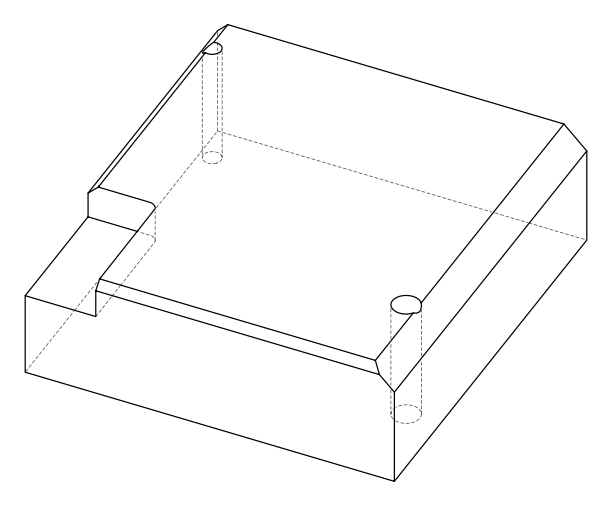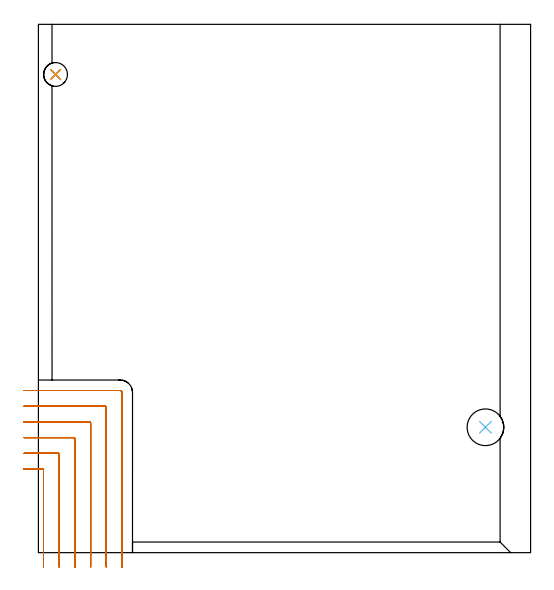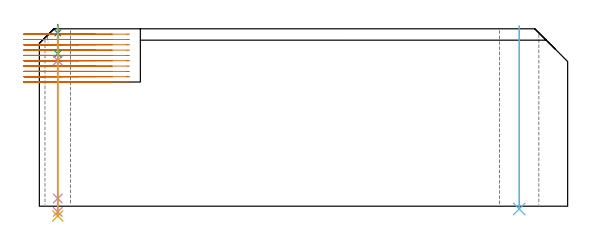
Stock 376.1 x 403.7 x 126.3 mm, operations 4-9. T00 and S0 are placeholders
(PLAN: 9 operations, 6 tool changes, 66.7 min)
(1 AREA_MILL | FG_CHAMFER_SURFACE | UGT0205_001 | 8.91 min | 15026 mm3)
(2 AREA_MILL_1 | FG_CHAMFER_SURFACE_1 | UGT0205_001 | 29.22 min | 109583 mm3)
(3 AREA_MILL_2 | FG_CHAMFER_SURFACE_2 | UGT0205_001 | 7.07 min | 9468 mm3)
(4 MILL_CORNER_NOTCH_RECTANGULAR | CORNER_NOTCH_RECTANGULAR | NXT0201_012 | Follow Part, ap 4, ae 75% | 19.7 min | 358219 mm3)
(5 SPOT_DRILL | STEP1HOLE | NXT0321_9005460120000 | 0.05 min | 155 mm3)
(6 DRILL_BLIND_HOLE_INTO_CENTER | STEP1HOLE | UGT0301_229 | 0.08 min | 1547 mm3)
(7 GUN_DRILL_THROUGH_HOLE | STEP1HOLE | UGT0307_008 | 0.63 min | 10473 mm3)
(8 DRILL_TO_ENLARGE_THROUGH_HOLE | STEP1HOLE | UGT0301_251 | 0.54 min | 20427 mm3)
(9 INDEXABLE_INSERT_DRILL_THROUGH_HOLE_FROM_SOLID | STEP1HOLE_1 | NXT0302_027 | 0.52 min | 77670 mm3)
(TOOL UGT0205_001 | Chamfer Mill 20 x 3 x 45 deg. | D20 FL50 Z2)
(TOOL NXT0201_012 | ENDMILL 16mm [2P460-1600-NA 1630] | D16 FL38 Z6)
(TOOL NXT0321_9005460120000 | NC Spot Drill, 142deg, 12mm, Carbide, Uncoated | D12 PA142 FL30 Z2)
(TOOL UGT0301_229 | Twist Drill 11.9 mm | D11.9 PA118 FL100 Z2)
(TOOL UGT0307_008 | Gun Drill 11 mm | D11 PA130 FL24 Z1)
(TOOL UGT0301_251 | Twist Drill 18.2 mm | D18.2 PA118 FL135 Z2)
(TOOL NXT0302_027 | Index. Insert Drill 28mm [880-D2800L32-05] | D28 PA176 FL140 Z2)
(OP 4 MILL_CORNER_NOTCH_RECTANGULAR)
G17 G21 G94 G90
T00 M6
G54
G17 G0 G90 X3.9 Y-11. S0 M3
G43 Z136.3 H1
Z122.51
G94 G1 Y-8. F250.
Y63.106 F500.
G3 X3.106 Y63.9 R0.8
G1 X-8.
X-11. F250.
G0 Z136.3
X15.9 Y-11.
Z122.51
G1 Y-8.
Y75.105 F500.
G3 X15.105 Y75.9 R0.8
G1 X-8.
X-11. F250.
G0 Z136.3
X27.9 Y-11.
Z122.51
G1 Y-8.
Y87.105 F500.
G3 X27.105 Y87.9 R0.8
G1 X-8.
X-11. F250.
G0 Z136.3
X39.9 Y-11.
Z122.51
G1 Y-8.
Y99.105 F500.
G3 X39.105 Y99.9 R0.8
G1 X-8.
X-11. F250.
G0 Z136.3
X51.9 Y-11.
Z122.51
G1 Y-8.
Y111.104 F500.
G3 X51.104 Y111.9 R0.8
G1 X-8.
X-11. F250.
G0 Z136.3
X63.9 Y-11.
Z122.51
G1 Y-8.
Y122.4 F500.
G3 X62.4 Y123.9 R1.5
G1 X-8.
X-11. F250.
G0 Z136.3
X3.9 Y-11.
Z118.72
G1 Y-8.
Y63.106 F500.
G3 X3.106 Y63.9 R0.8
G1 X-8.
X-11. F250.
G0 Z136.3
X15.9 Y-11.
Z118.72
G1 Y-8.
Y75.105 F500.
G3 X15.105 Y75.9 R0.8
G1 X-8.
X-11. F250.
G0 Z136.3
X27.9 Y-11.
Z118.72
G1 Y-8.
Y87.105 F500.
G3 X27.105 Y87.9 R0.8
G1 X-8.
X-11. F250.
G0 Z136.3
X39.9 Y-11.
Z118.72
G1 Y-8.
Y99.105 F500.
G3 X39.105 Y99.9 R0.8
G1 X-8.
X-11. F250.
G0 Z136.3
X51.9 Y-11.
Z118.72
G1 Y-8.
Y111.104 F500.
G3 X51.104 Y111.9 R0.8
G1 X-8.
X-11. F250.
G0 Z136.3
X63.9 Y-11.
Z118.72
G1 Y-8.
Y122.4 F500.
G3 X62.4 Y123.9 R1.5
G1 X-8.
X-11. F250.
G0 Z136.3
X3.9 Y-11.
Z114.93
G1 Y-8.
Y63.106 F500.
G3 X3.106 Y63.9 R0.8
G1 X-8.
X-11. F250.
G0 Z136.3
X15.9 Y-11.
Z114.93
G1 Y-8.
Y75.105 F500.
G3 X15.105 Y75.9 R0.8
G1 X-8.
X-11. F250.
G0 Z136.3
X27.9 Y-11.
Z114.93
G1 Y-8.
Y87.105 F500.
G3 X27.105 Y87.9 R0.8
G1 X-8.
X-11. F250.
G0 Z136.3
X39.9 Y-11.
Z114.93
G1 Y-8.
Y99.105 F500.
G3 X39.105 Y99.9 R0.8
G1 X-8.
X-11. F250.
G0 Z136.3
X51.9 Y-11.
Z114.93
G1 Y-8.
Y111.104 F500.
G3 X51.104 Y111.9 R0.8
G1 X-8.
X-11. F250.
G0 Z136.3
X63.9 Y-11.
Z114.93
G1 Y-8.
Y122.4 F500.
G3 X62.4 Y123.9 R1.5
G1 X-8.
X-11. F250.
G0 Z136.3
X3.9 Y-11.
Z111.14
G1 Y-8.
Y63.106 F500.
G3 X3.106 Y63.9 R0.8
G1 X-8.
X-11. F250.
G0 Z136.3
X15.9 Y-11.
Z111.14
G1 Y-8.
Y75.105 F500.
G3 X15.105 Y75.9 R0.8
G1 X-8.
X-11. F250.
G0 Z136.3
X27.9 Y-11.
Z111.14
G1 Y-8.
Y87.105 F500.
G3 X27.105 Y87.9 R0.8
G1 X-8.
X-11. F250.
G0 Z136.3
X39.9 Y-11.
Z111.14
G1 Y-8.
Y99.105 F500.
G3 X39.105 Y99.9 R0.8
G1 X-8.
X-11. F250.
G0 Z136.3
X51.9 Y-11.
Z111.14
G1 Y-8.
Y111.104 F500.
G3 X51.104 Y111.9 R0.8
G1 X-8.
X-11. F250.
G0 Z136.3
X63.9 Y-11.
Z111.14
G1 Y-8.
Y122.4 F500.
G3 X62.4 Y123.9 R1.5
G1 X-8.
X-11. F250.
G0 Z136.3
X3.9 Y-11.
Z107.35
G1 Y-8.
Y63.106 F500.
G3 X3.106 Y63.9 R0.8
G1 X-8.
X-11. F250.
G0 Z136.3
X15.9 Y-11.
Z107.35
G1 Y-8.
Y75.105 F500.
G3 X15.105 Y75.9 R0.8
G1 X-8.
X-11. F250.
G0 Z136.3
X27.9 Y-11.
Z107.35
G1 Y-8.
Y87.105 F500.
G3 X27.105 Y87.9 R0.8
G1 X-8.
X-11. F250.
G0 Z136.3
X39.9 Y-11.
Z107.35
G1 Y-8.
Y99.105 F500.
G3 X39.105 Y99.9 R0.8
G1 X-8.
X-11. F250.
G0 Z136.3
X51.9 Y-11.
Z107.35
G1 Y-8.
Y111.104 F500.
G3 X51.104 Y111.9 R0.8
G1 X-8.
X-11. F250.
G0 Z136.3
X63.9 Y-11.
Z107.35
G1 Y-8.
Y122.4 F500.
G3 X62.4 Y123.9 R1.5
G1 X-8.
X-11. F250.
G0 Z136.3
X3.9 Y-11.
Z103.56
G1 Y-8.
Y63.106 F500.
G3 X3.106 Y63.9 R0.8
G1 X-8.
X-11. F250.
G0 Z136.3
X15.9 Y-11.
Z103.56
G1 Y-8.
Y75.105 F500.
G3 X15.105 Y75.9 R0.8
G1 X-8.
X-11. F250.
G0 Z136.3
X27.9 Y-11.
Z103.56
G1 Y-8.
Y87.105 F500.
G3 X27.105 Y87.9 R0.8
G1 X-8.
X-11. F250.
G0 Z136.3
X39.9 Y-11.
Z103.56
G1 Y-8.
Y99.105 F500.
G3 X39.105 Y99.9 R0.8
G1 X-8.
X-11. F250.
G0 Z136.3
X51.9 Y-11.
Z103.56
G1 Y-8.
Y111.104 F500.
G3 X51.104 Y111.9 R0.8
G1 X-8.
X-11. F250.
G0 Z136.3
X63.9 Y-11.
Z103.56
G1 Y-8.
Y122.4 F500.
G3 X62.4 Y123.9 R1.5
G1 X-8.
X-11. F250.
G0 Z136.3
X3.9 Y-11.
Z99.77
G1 Y-8.
Y63.106 F500.
G3 X3.106 Y63.9 R0.8
G1 X-8.
X-11. F250.
G0 Z136.3
X15.9 Y-11.
Z99.77
G1 Y-8.
Y75.105 F500.
G3 X15.105 Y75.9 R0.8
G1 X-8.
X-11. F250.
G0 Z136.3
X27.9 Y-11.
Z99.77
G1 Y-8.
Y87.105 F500.
G3 X27.105 Y87.9 R0.8
G1 X-8.
X-11. F250.
G0 Z136.3
X39.9 Y-11.
Z99.77
G1 Y-8.
Y99.105 F500.
G3 X39.105 Y99.9 R0.8
G1 X-8.
X-11. F250.
G0 Z136.3
X51.9 Y-11.
Z99.77
G1 Y-8.
Y111.104 F500.
G3 X51.104 Y111.9 R0.8
G1 X-8.
X-11. F250.
G0 Z136.3
X63.9 Y-11.
Z99.77
G1 Y-8.
Y122.4 F500.
G3 X62.4 Y123.9 R1.5
G1 X-8.
X-11. F250.
G0 Z136.3
X3.9 Y-11.
Z95.98
G1 Y-8.
Y63.106 F500.
G3 X3.106 Y63.9 R0.8
G1 X-8.
X-11. F250.
G0 Z136.3
X15.9 Y-11.
Z95.98
G1 Y-8.
Y75.105 F500.
G3 X15.105 Y75.9 R0.8
G1 X-8.
X-11. F250.
G0 Z136.3
X27.9 Y-11.
Z95.98
G1 Y-8.
Y87.105 F500.
G3 X27.105 Y87.9 R0.8
G1 X-8.
X-11. F250.
G0 Z136.3
X39.9 Y-11.
Z95.98
G1 Y-8.
Y99.105 F500.
G3 X39.105 Y99.9 R0.8
G1 X-8.
X-11. F250.
G0 Z136.3
X51.9 Y-11.
Z95.98
G1 Y-8.
Y111.104 F500.
G3 X51.104 Y111.9 R0.8
G1 X-8.
X-11. F250.
G0 Z136.3
X63.9 Y-11.
Z95.98
G1 Y-8.
Y122.4 F500.
G3 X62.4 Y123.9 R1.5
G1 X-8.
X-11. F250.
G0 Z136.3
X3.9 Y-11.
Z92.19
G1 Y-8.
Y63.106 F500.
G3 X3.106 Y63.9 R0.8
G1 X-8.
X-11. F250.
G0 Z136.3
X15.9 Y-11.
Z92.19
G1 Y-8.
Y75.105 F500.
G3 X15.105 Y75.9 R0.8
G1 X-8.
X-11. F250.
G0 Z136.3
X27.9 Y-11.
Z92.19
G1 Y-8.
Y87.105 F500.
G3 X27.105 Y87.9 R0.8
G1 X-8.
X-11. F250.
G0 Z136.3
X39.9 Y-11.
Z92.19
G1 Y-8.
Y99.105 F500.
G3 X39.105 Y99.9 R0.8
G1 X-8.
X-11. F250.
G0 Z136.3
X51.9 Y-11.
Z92.19
G1 Y-8.
Y111.104 F500.
G3 X51.104 Y111.9 R0.8
G1 X-8.
X-11. F250.
G0 Z136.3
X63.9 Y-11.
Z92.19
G1 Y-8.
Y122.4 F500.
G3 X62.4 Y123.9 R1.5
G1 X-8.
X-11. F250.
G0 Z136.3
X3.9 Y-11.
Z88.4
G1 Y-8.
Y63.106 F500.
G3 X3.106 Y63.9 R0.8
G1 X-8.
X-11. F250.
G0 Z136.3
X15.9 Y-11.
Z88.4
G1 Y-8.
Y75.105 F500.
G3 X15.105 Y75.9 R0.8
G1 X-8.
X-11. F250.
G0 Z136.3
X27.9 Y-11.
Z88.4
G1 Y-8.
Y87.105 F500.
G3 X27.105 Y87.9 R0.8
G1 X-8.
X-11. F250.
G0 Z136.3
X39.9 Y-11.
Z88.4
G1 Y-8.
Y99.105 F500.
G3 X39.105 Y99.9 R0.8
G1 X-8.
X-11. F250.
G0 Z136.3
X51.9 Y-11.
Z88.4
G1 Y-8.
Y111.104 F500.
G3 X51.104 Y111.9 R0.8
G1 X-8.
X-11. F250.
G0 Z136.3
X63.9 Y-11.
Z88.4
G1 Y-8.
Y122.4 F500.
G3 X62.4 Y123.9 R1.5
G1 X-8.
X-11. F250.
G0 Z136.3
M5
M2
(OP 5 SPOT_DRILL)
G17 G21 G94 G90
T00 M6
G54
G17 G0 G90 X13.1 Y365.4 S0 M3
G43 Z136.3 H0
G94 G81 G98 Z123.3 F250. R129.3
G80
M5
M2
(OP 6 DRILL_BLIND_HOLE_INTO_CENTER)
G17 G21 G94 G90
T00 M6
G54
G17 G0 G90 X13.1 Y365.4 S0 M3
G43 Z136.3 H0
G94 G81 G98 Z108.45 F250. R128.3
G80
M5
M2
(OP 7 GUN_DRILL_THROUGH_HOLE)
G17 G21 G94 G90
T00 M6
G54
G17 G0 G90 X13.1 Y365.4 M8
G43 Z136.3 H0
Z123.357
S716 M3
G94 G1 Z103.69 F125. M26
G4 X.084
Z5.5 F250.
G4 X.084
Z-4.065 F125.
G4 X.084
M5
M9
G0 Z123.357
Z136.3
M2
(OP 8 DRILL_TO_ENLARGE_THROUGH_HOLE)
G17 G21 G94 G90
T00 M6
G54
G17 G0 G90 X13.1 Y365.4 S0 M3
G43 Z136.3 H0
G94 G73 G98 Z-6.968 F250. Q16.658 R128.3
G80
M5
M2
(OP 9 INDEXABLE_INSERT_DRILL_THROUGH_HOLE_FROM_SOLID)
G17 G21 G94 G90
T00 M6
G54
G17 G0 G90 X341.6 Y95.8 S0 M3
G43 Z136.3 H1
G94 G81 G98 Z-1.989 F250. R128.3
G80
M5
M2
